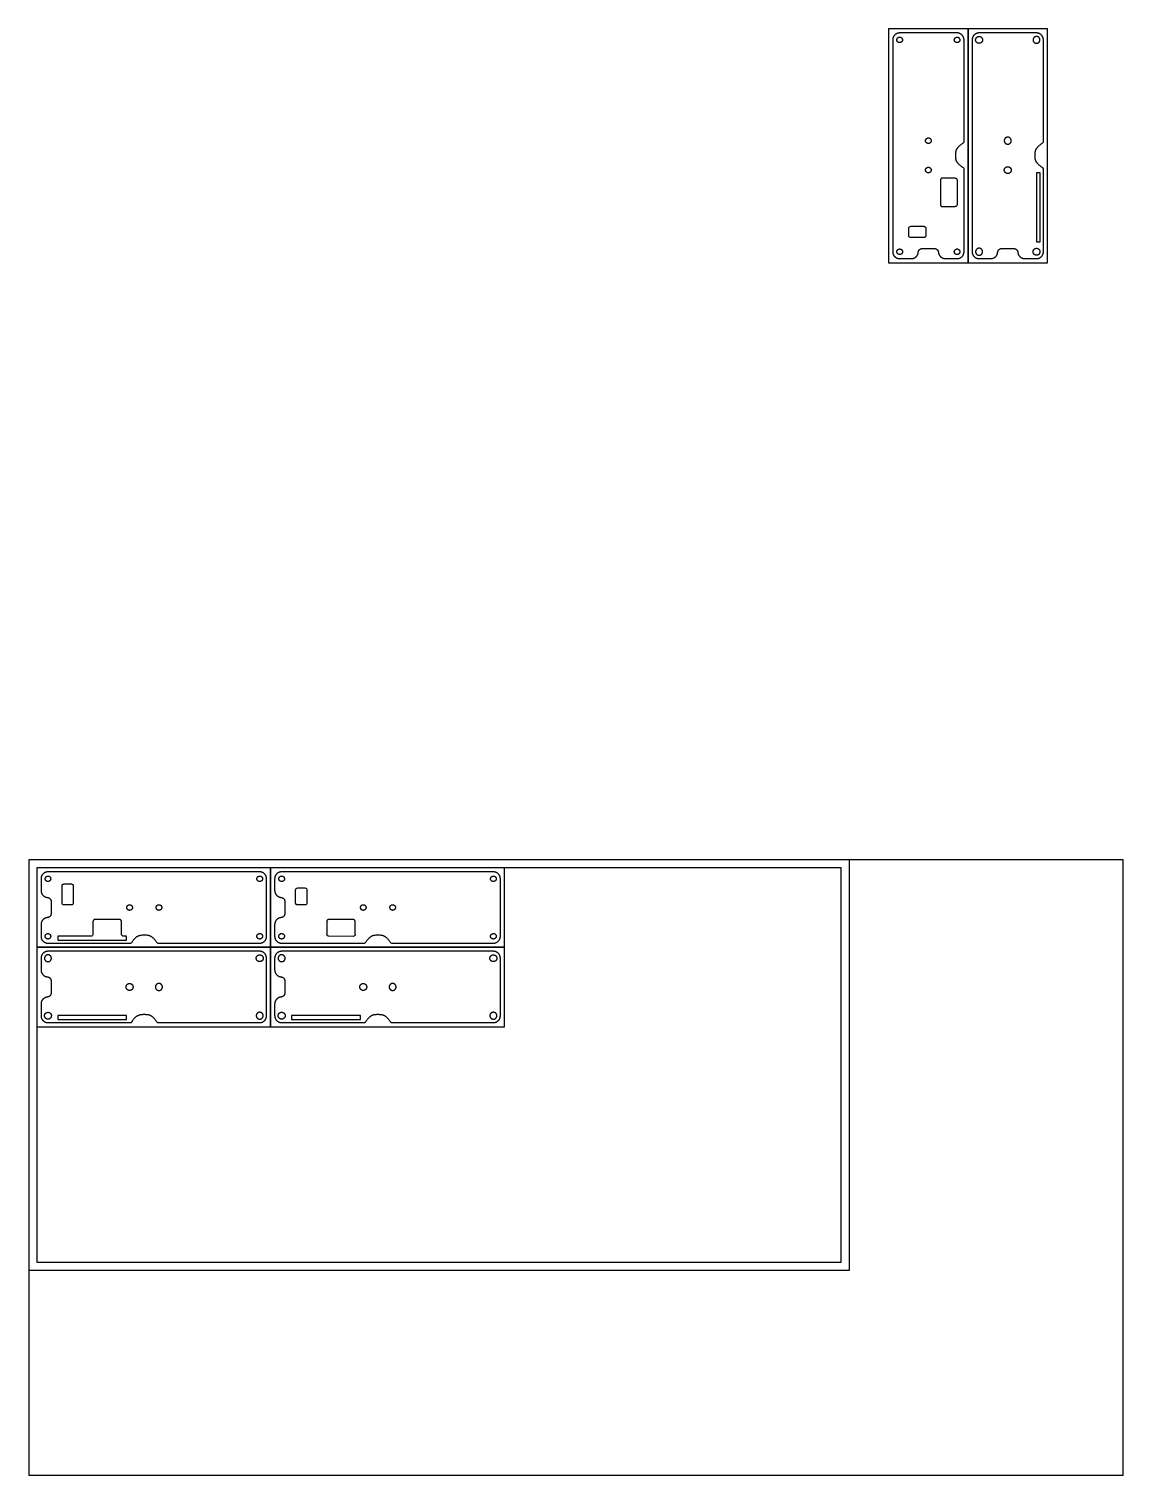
# Model space of a CAD drawing. Header units: millimetres. Extents: x 0 to 6370, y -460 to 1639.
# Drawn here: x 0 to 813, y -457 to 617 of the extents above; entities that cross this region are included whole.
import ezdxf

# ---------------------------------------------------------------- set-up
doc = ezdxf.new("R2010")
doc.units = ezdxf.units.MM
doc.layers.add('Default', color=7, linetype='Continuous', true_color=0x000000)
doc.layers.add('ESP', color=7, linetype='Continuous', true_color=0x000000)

msp = doc.modelspace()

# ---------------------------------------------------------------- linework, layer by layer
at = {"layer": 'Default', "color": 5}
for p, q in [((689.7, 614), (647, 614)), ((748.7, 614), (706, 614)), ((663.8, 453.9), (672.8, 453.9)), ((722.8, 453.9), (731.8, 453.9)), ((647, 446.4), (655.7, 446.4)), ((681, 446.4), (689.7, 446.4)), ((706, 446.4), (714.7, 446.4)), ((740, 446.4), (748.7, 446.4)), ((182.6, -14.2), (182.6, -22.8)), ((350.3, -56.8), (350.3, -14.2)), ((190.1, -31), (190.1, -40)), ((182.6, -48.2), (182.6, -56.8)), ((182.6, -73.2), (182.6, -81.8)), ((350.3, -115.8), (350.3, -73.2)), ((190.1, -90), (190.1, -99)), ((182.6, -107.2), (182.6, -115.8))]:
    msp.add_line(p, q, dxfattribs=at)
at = {"layer": 'Default', "color": 1}
for p, q in [((688.2, 506.2), (678.8, 506.2)), ((677.3, 504.7), (677.3, 486.5)), ((678.8, 485), (688.2, 485)), ((666.4, 468.9), (666.4, 463.5)), ((205.1, -33.6), (199.7, -33.6)), ((221.3, -45.9), (221.3, -55.3)), ((240.9, -44.4), (222.8, -44.4)), ((242.4, -55.3), (242.4, -45.9))]:
    msp.add_line(p, q, dxfattribs=at)
at = {"layer": 'Default', "color": 7}
for p, q in [((9, -14.2), (9, -22.8)), ((176.6, -56.8), (176.6, -14.2)), ((16.5, -31), (16.5, -40)), ((31.5, -33.6), (26.1, -33.6)), ((9, -48.2), (9, -56.8)), ((47.6, -45.9), (47.6, -55.3)), ((67.3, -44.4), (49.1, -44.4)), ((68.8, -55.3), (68.8, -45.9)), ((9, -73.2), (9, -81.8)), ((176.6, -115.8), (176.6, -73.2)), ((16.5, -90), (16.5, -99)), ((9, -107.2), (9, -115.8))]:
    msp.add_line(p, q, dxfattribs=at)
at = {"layer": 'Default', "color": 5}
for points in [[(641.8, 608.8), (641.8, 451.5)], [(694.8, 534), (694.8, 608.8)], [(700.8, 608.8), (700.8, 451.5)], [(753.8, 534), (753.8, 608.8)], [(694.8, 451.5), (694.8, 512.2)], [(753.8, 451.5), (753.8, 512.2)], [(345.1, -9), (187.8, -9)], [(187.8, -62), (248.4, -62)], [(270.3, -62), (345.1, -62)], [(345.1, -68), (187.8, -68)], [(187.8, -121), (248.4, -121)], [(270.3, -121), (345.1, -121)]]:
    msp.add_lwpolyline(points, dxfattribs=at)
at = {"layer": 'Default', "color": 1}
for points in [[(751.5, 458.8), (751.5, 510), (748.7, 510), (748.7, 458.8)], [(195.1, -118.7), (246.3, -118.7), (246.3, -115.8), (195.1, -115.8)]]:
    msp.add_lwpolyline(points, close=True, dxfattribs=at)
for points in [[(664.9, 462), (655.3, 462, -0.414214), (653.8, 463.5), (653.8, 468.9, -0.414214), (655.3, 470.4), (664.9, 470.4)], [(198.2, -32.1), (198.2, -22.5, -0.414214), (199.7, -21), (205.1, -21, -0.414214), (206.6, -22.5), (206.6, -32.1)]]:
    msp.add_lwpolyline(points, format="xyb", dxfattribs=at)
at = {"layer": 'Default', "color": 7}
for points in [[(171.5, -9), (14.2, -9)], [(24.6, -32.1), (24.6, -19.5)], [(26.1, -18), (31.5, -18)], [(33, -19.5), (33, -32.1)], [(14.2, -62), (74.8, -62)], [(46.1, -56.8), (21.5, -56.8), (21.5, -59.7), (72.6, -59.7), (72.6, -56.8), (70.3, -56.8)], [(96.6, -62), (171.5, -62)], [(171.5, -68), (14.2, -68)], [(14.2, -121), (74.8, -121)], [(96.6, -121), (171.5, -121)]]:
    msp.add_lwpolyline(points, dxfattribs=at)
msp.add_lwpolyline([(21.5, -118.7), (72.6, -118.7), (72.6, -115.8), (21.5, -115.8)], close=True, dxfattribs=at)
at = {"layer": 'Default', "color": 5}
for centre, radius, start, end in [((693.9, 533.2), 0.914, 301.4535, 354.953), ((684.4, 534), 10.5, 354.953, 0), ((693.9, 513), 0.914, 5.0479, 58.5465), ((684.4, 512.2), 10.5, 0, 5.0479), ((248.4, -51.5), 10.5, 270, 275.0479), ((249.3, -61), 0.914, 275.0479, 328.5465), ((269.4, -61), 0.914, 211.4535, 264.953), ((270.3, -51.5), 10.5, 264.953, 270)]:
    msp.add_arc(centre, radius, start, end, dxfattribs=at)
at = {"layer": 'Default', "color": 5, "extrusion": (0, 0, -1)}
for centre, start, end in [((-705.9, 523.1), 0, 9.1551), ((-705.9, 523.1), 350.8449, 0), ((-259.4, -73), 80.8449, 90), ((-259.4, -73), 90, 99.1551)]:
    msp.add_arc(centre, 17.2, start, end, dxfattribs=at)
at = {"layer": 'Default', "color": 1, "extrusion": (0, 0, -1)}
for centre, start, end in [((-688.2, 504.7), 87.9601, 177.9601), ((-688.2, 486.5), 180, 270), ((-222.8, -55.3), 270, 0), ((-240.9, -55.4), 177.9601, 267.9601)]:
    msp.add_arc(centre, 1.5, start, end, dxfattribs=at)
at = {"layer": 'Default', "color": 7, "extrusion": (0, 0, -1)}
for centre, radius, start, end in [((-46.1, -55.3), 1.5, 180, 270), ((-70.3, -55.3), 1.5, 270, 0), ((-85.7, -73), 17.2, 80.8449, 90), ((-85.7, -73), 17.2, 90, 99.1551)]:
    msp.add_arc(centre, radius, start, end, dxfattribs=at)
at = {"layer": 'Default', "color": 7}
for centre, radius, start, end in [((74.8, -51.5), 10.5, 270, 275.0479), ((75.6, -61), 0.914, 275.0479, 328.5465), ((95.8, -61), 0.914, 211.4535, 264.953), ((96.6, -51.5), 10.5, 264.953, 270)]:
    msp.add_arc(centre, radius, start, end, dxfattribs=at)
at = {"layer": 'Default', "color": 5}
for points, weights in [([(647, 614), (641.8, 614), (641.8, 608.8)], [1, 0.707106781187, 1]), ([(694.8, 608.8), (694.8, 614), (689.7, 614)], [1, 0.707106781187, 1]), ([(706, 614), (700.8, 614), (700.8, 608.8)], [1, 0.707106781187, 1]), ([(753.8, 608.8), (753.8, 614), (748.7, 614)], [1, 0.707106781187, 1]), ([(688.8, 525.8), (689.4, 529.4), (694.3, 532.4)], [1, 0.979064273689, 1]), ([(694.8, 534), (694.8, 534), (694.8, 534)], [0.999994862295, 0.999996238669, 0.999997615138]), ([(747.8, 525.8), (748.4, 529.4), (753.3, 532.4)], [1, 0.979064273689, 1]), ([(753.3, 532.4), (753.7, 532.6), (753.8, 533.1)], [1, 0.89298073496, 1]), ([(753.8, 533.1), (753.8, 533.5), (753.8, 534)], [1, 0.999030253958, 1]), ([(753.8, 534), (753.8, 534), (753.8, 534)], [0.999994862204, 0.999996238624, 0.999997615138]), ([(694.3, 513.8), (689.4, 516.8), (688.8, 520.3)], [1.00000237525, 0.979066609271, 1.00000237525]), ([(747.6, 523.1), (747.6, 524.5), (747.8, 525.8)], [1, 0.996810239212, 1]), ([(747.8, 520.3), (747.6, 521.7), (747.6, 523.1)], [1, 0.996810235292, 1]), ([(753.3, 513.8), (748.4, 516.8), (747.8, 520.3)], [1.00000237525, 0.979066609271, 1.00000237525]), ([(753.8, 513.1), (753.7, 513.5), (753.3, 513.8)], [1, 0.892984221784, 1]), ([(753.8, 512.2), (753.8, 512.6), (753.8, 513.1)], [1, 0.999029913385, 1]), ([(641.8, 451.5), (641.8, 446.4), (647, 446.4)], [1, 0.707106781187, 1]), ([(655.7, 446.4), (660.4, 446.4), (660.8, 451.1)], [1, 0.735061629416, 1]), ([(660.8, 451.1), (661, 453.9), (663.8, 453.9)], [1, 0.735061629416, 1]), ([(672.8, 453.9), (675.6, 453.9), (675.8, 451.1)], [1, 0.735061629416, 1]), ([(675.8, 451.1), (676.2, 446.4), (681, 446.4)], [1, 0.735061629416, 1]), ([(689.7, 446.4), (694.8, 446.4), (694.8, 451.5)], [1, 0.707106781187, 1]), ([(700.8, 451.5), (700.8, 446.4), (706, 446.4)], [1, 0.707106781187, 1]), ([(714.7, 446.4), (719.4, 446.4), (719.8, 451.1)], [1, 0.735061629416, 1]), ([(719.8, 451.1), (720, 453.9), (722.8, 453.9)], [1, 0.735061629416, 1]), ([(731.8, 453.9), (734.6, 453.9), (734.8, 451.1)], [1, 0.735061629416, 1]), ([(734.8, 451.1), (735.2, 446.4), (740, 446.4)], [1, 0.735061629416, 1]), ([(748.7, 446.4), (753.8, 446.4), (753.8, 451.5)], [1, 0.707106781187, 1]), ([(748.7, 446.4), (753.8, 446.4), (753.8, 451.5)], [1, 0.707106781187, 1]), ([(187.8, -9), (182.6, -9), (182.6, -14.2)], [1, 0.707106781187, 1]), ([(350.3, -14.2), (350.3, -9), (345.1, -9)], [1, 0.707106781187, 1]), ([(182.6, -22.8), (182.6, -27.6), (187.4, -28)], [1, 0.735061629416, 1]), ([(187.4, -28), (190.1, -28.2), (190.1, -31)], [1, 0.735061629416, 1]), ([(190.1, -40), (190.1, -42.8), (187.4, -43)], [1, 0.735061629416, 1]), ([(187.4, -43), (182.6, -43.4), (182.6, -48.2)], [1, 0.735061629416, 1]), ([(182.6, -56.8), (182.6, -62), (187.8, -62)], [1, 0.707106781187, 1]), ([(250.1, -61.5), (253.1, -56.6), (256.6, -56)], [1.00000237525, 0.979066609271, 1.00000237525]), ([(262.1, -56), (265.6, -56.6), (268.7, -61.5)], [1, 0.979064273689, 1]), ([(270.3, -62), (270.3, -62), (270.3, -62)], [0.999994862295, 0.999996238669, 0.999997615138]), ([(345.1, -62), (350.3, -62), (350.3, -56.8)], [1, 0.707106781187, 1]), ([(187.8, -68), (182.6, -68), (182.6, -73.2)], [1, 0.707106781187, 1]), ([(350.3, -73.2), (350.3, -68), (345.1, -68)], [1, 0.707106781187, 1]), ([(182.6, -81.8), (182.6, -86.6), (187.4, -87)], [1, 0.735061629416, 1]), ([(187.4, -87), (190.1, -87.2), (190.1, -90)], [1, 0.735061629416, 1]), ([(187.4, -102), (182.6, -102.4), (182.6, -107.2)], [1, 0.735061629416, 1]), ([(190.1, -99), (190.1, -101.8), (187.4, -102)], [1, 0.735061629416, 1]), ([(182.6, -115.8), (182.6, -121), (187.8, -121)], [1, 0.707106781187, 1]), ([(182.6, -115.8), (182.6, -121), (187.8, -121)], [1, 0.707106781187, 1]), ([(250.1, -120.5), (253.1, -115.6), (256.6, -115)], [1.00000237525, 0.979066609271, 1.00000237525]), ([(256.6, -115), (258, -114.8), (259.4, -114.8)], [1, 0.996810235292, 1]), ([(259.4, -114.8), (260.7, -114.8), (262.1, -115)], [1, 0.996810239212, 1]), ([(262.1, -115), (265.6, -115.6), (268.7, -120.5)], [1, 0.979064273689, 1]), ([(345.1, -121), (350.3, -121), (350.3, -115.8)], [1, 0.707106781187, 1]), ([(248.4, -121), (248.9, -121), (249.4, -121)], [1, 0.999029913385, 1]), ([(249.4, -121), (249.8, -120.9), (250.1, -120.5)], [1, 0.892984221784, 1]), ([(268.7, -120.5), (268.9, -120.9), (269.4, -121)], [1, 0.89298073496, 1]), ([(269.4, -121), (269.8, -121), (270.3, -121)], [1, 0.999030253958, 1]), ([(270.3, -121), (270.3, -121), (270.3, -121)], [0.999994862204, 0.999996238624, 0.999997615138])]:
    msp.add_rational_spline(points, weights, degree=2, dxfattribs=at)
at = {"layer": 'Default', "color": 1}
for points, knots in [([(647, 610.9), (644.9, 610.9), (644.9, 608.8), (644.9, 606.8), (647, 606.8), (649.1, 606.8), (649.1, 608.8), (649.1, 610.9), (647, 610.9)], [0, 0, 0, 3.271655, 3.271655, 6.543309, 6.543309, 9.814964, 9.814964, 13.086618, 13.086618, 13.086618]), ([(689.7, 610.9), (687.6, 610.9), (687.6, 608.8), (687.6, 606.8), (689.7, 606.8), (691.7, 606.8), (691.7, 608.8), (691.7, 610.9), (689.7, 610.9)], [0, 0, 0, 3.271655, 3.271655, 6.543309, 6.543309, 9.814964, 9.814964, 13.086618, 13.086618, 13.086618]), ([(706, 611.4), (703.4, 611.4), (703.4, 608.8), (703.4, 606.3), (706, 606.3), (708.6, 606.3), (708.6, 608.8), (708.6, 611.4), (706, 611.4)], [0, 0, 0, 4.052164, 4.052164, 8.104327, 8.104327, 12.156491, 12.156491, 16.208655, 16.208655, 16.208655]), ([(748.7, 611.4), (751.2, 611.4), (751.2, 608.8), (751.2, 606.3), (748.7, 606.3), (746.1, 606.3), (746.1, 608.8), (746.1, 611.4), (748.7, 611.4)], [0, 0, 0, 4.052164, 4.052164, 8.104327, 8.104327, 12.156491, 12.156491, 16.208655, 16.208655, 16.208655]), ([(668.3, 536.1), (666.2, 536.1), (666.2, 534), (666.2, 531.9), (668.3, 531.9), (670.4, 531.9), (670.4, 534), (670.4, 536.1), (668.3, 536.1)], [0, 0, 0, 3.271655, 3.271655, 6.543309, 6.543309, 9.814964, 9.814964, 13.086618, 13.086618, 13.086618]), ([(727.3, 536.6), (729.9, 536.6), (729.9, 534), (729.9, 531.4), (727.3, 531.4), (724.7, 531.4), (724.7, 534), (724.7, 536.6), (727.3, 536.6)], [0, 0, 0, 4.052164, 4.052164, 8.104327, 8.104327, 12.156491, 12.156491, 16.208655, 16.208655, 16.208655]), ([(668.3, 514.3), (666.2, 514.3), (666.2, 512.2), (666.2, 510.1), (668.3, 510.1), (670.4, 510.1), (670.4, 512.2), (670.4, 514.3), (668.3, 514.3)], [0, 0, 0, 3.271655, 3.271655, 6.543309, 6.543309, 9.814964, 9.814964, 13.086618, 13.086618, 13.086618]), ([(727.3, 509.6), (729.9, 509.6), (729.9, 512.2), (729.9, 514.7), (727.3, 514.7), (724.7, 514.7), (724.7, 512.2), (724.7, 509.6), (727.3, 509.6)], [0, 0, 0, 4.052164, 4.052164, 8.104327, 8.104327, 12.156491, 12.156491, 16.208655, 16.208655, 16.208655]), ([(647, 453.6), (644.9, 453.6), (644.9, 451.5), (644.9, 449.4), (647, 449.4), (649.1, 449.4), (649.1, 451.5), (649.1, 453.6), (647, 453.6)], [0, 0, 0, 3.271655, 3.271655, 6.543309, 6.543309, 9.814964, 9.814964, 13.086618, 13.086618, 13.086618]), ([(689.7, 453.6), (687.6, 453.6), (687.6, 451.5), (687.6, 449.4), (689.7, 449.4), (691.7, 449.4), (691.7, 451.5), (691.7, 453.6), (689.7, 453.6)], [0, 0, 0, 3.271655, 3.271655, 6.543309, 6.543309, 9.814964, 9.814964, 13.086618, 13.086618, 13.086618]), ([(706, 448.9), (703.4, 448.9), (703.4, 451.5), (703.4, 454.1), (706, 454.1), (708.6, 454.1), (708.6, 451.5), (708.6, 448.9), (706, 448.9)], [0, 0, 0, 4.052164, 4.052164, 8.104327, 8.104327, 12.156491, 12.156491, 16.208655, 16.208655, 16.208655]), ([(748.7, 448.9), (751.2, 448.9), (751.2, 451.5), (751.2, 454.1), (748.7, 454.1), (746.1, 454.1), (746.1, 451.5), (746.1, 448.9), (748.7, 448.9)], [0, 0, 0, 4.052164, 4.052164, 8.104327, 8.104327, 12.156491, 12.156491, 16.208655, 16.208655, 16.208655]), ([(189.9, -14.2), (189.9, -12.1), (187.8, -12.1), (185.7, -12.1), (185.7, -14.2), (185.7, -16.2), (187.8, -16.2), (189.9, -16.2), (189.9, -14.2)], [0, 0, 0, 3.271655, 3.271655, 6.543309, 6.543309, 9.814964, 9.814964, 13.086618, 13.086618, 13.086618]), ([(347.2, -14.2), (347.2, -12.1), (345.1, -12.1), (343, -12.1), (343, -14.2), (343, -16.2), (345.1, -16.2), (347.2, -16.2), (347.2, -14.2)], [0, 0, 0, 3.271655, 3.271655, 6.543309, 6.543309, 9.814964, 9.814964, 13.086618, 13.086618, 13.086618]), ([(250.5, -35.5), (250.5, -33.4), (248.4, -33.4), (246.4, -33.4), (246.4, -35.5), (246.4, -37.6), (248.4, -37.6), (250.5, -37.6), (250.5, -35.5)], [0, 0, 0, 3.271655, 3.271655, 6.543309, 6.543309, 9.814964, 9.814964, 13.086618, 13.086618, 13.086618]), ([(272.3, -35.5), (272.3, -33.4), (270.3, -33.4), (268.2, -33.4), (268.2, -35.5), (268.2, -37.6), (270.3, -37.6), (272.3, -37.6), (272.3, -35.5)], [0, 0, 0, 3.271655, 3.271655, 6.543309, 6.543309, 9.814964, 9.814964, 13.086618, 13.086618, 13.086618]), ([(189.9, -56.8), (189.9, -54.8), (187.8, -54.8), (185.7, -54.8), (185.7, -56.8), (185.7, -58.9), (187.8, -58.9), (189.9, -58.9), (189.9, -56.8)], [0, 0, 0, 3.271655, 3.271655, 6.543309, 6.543309, 9.814964, 9.814964, 13.086618, 13.086618, 13.086618]), ([(347.2, -56.8), (347.2, -54.8), (345.1, -54.8), (343, -54.8), (343, -56.8), (343, -58.9), (345.1, -58.9), (347.2, -58.9), (347.2, -56.8)], [0, 0, 0, 3.271655, 3.271655, 6.543309, 6.543309, 9.814964, 9.814964, 13.086618, 13.086618, 13.086618]), ([(185.2, -73.2), (185.2, -70.6), (187.8, -70.6), (190.4, -70.6), (190.4, -73.2), (190.4, -75.7), (187.8, -75.7), (185.2, -75.7), (185.2, -73.2)], [0, 0, 0, 4.052164, 4.052164, 8.104327, 8.104327, 12.156491, 12.156491, 16.208655, 16.208655, 16.208655]), ([(347.7, -73.2), (347.7, -70.6), (345.1, -70.6), (342.5, -70.6), (342.5, -73.2), (342.5, -75.7), (345.1, -75.7), (347.7, -75.7), (347.7, -73.2)], [0, 0, 0, 4.052164, 4.052164, 8.104327, 8.104327, 12.156491, 12.156491, 16.208655, 16.208655, 16.208655]), ([(245.9, -94.5), (245.9, -97.1), (248.4, -97.1), (251, -97.1), (251, -94.5), (251, -91.9), (248.4, -91.9), (245.9, -91.9), (245.9, -94.5)], [0, 0, 0, 4.052164, 4.052164, 8.104327, 8.104327, 12.156491, 12.156491, 16.208655, 16.208655, 16.208655]), ([(272.8, -94.5), (272.8, -97.1), (270.3, -97.1), (267.7, -97.1), (267.7, -94.5), (267.7, -91.9), (270.3, -91.9), (272.8, -91.9), (272.8, -94.5)], [0, 0, 0, 4.052164, 4.052164, 8.104327, 8.104327, 12.156491, 12.156491, 16.208655, 16.208655, 16.208655]), ([(185.2, -115.8), (185.2, -118.4), (187.8, -118.4), (190.4, -118.4), (190.4, -115.8), (190.4, -113.3), (187.8, -113.3), (185.2, -113.3), (185.2, -115.8)], [0, 0, 0, 4.052164, 4.052164, 8.104327, 8.104327, 12.156491, 12.156491, 16.208655, 16.208655, 16.208655]), ([(347.7, -115.8), (347.7, -118.4), (345.1, -118.4), (342.5, -118.4), (342.5, -115.8), (342.5, -113.3), (345.1, -113.3), (347.7, -113.3), (347.7, -115.8)], [0, 0, 0, 4.052164, 4.052164, 8.104327, 8.104327, 12.156491, 12.156491, 16.208655, 16.208655, 16.208655])]:
    msp.add_rational_spline(points, [1, 0.707106781187, 1, 0.707106781187, 1, 0.707106781187, 1, 0.707106781187, 1], degree=2, knots=knots, dxfattribs=at)
for points in [[(678.8, 506.2), (677.3, 506.2), (677.3, 504.7)], [(677.3, 486.5), (677.3, 485), (678.8, 485)], [(664.9, 470.4), (666.4, 470.4), (666.4, 468.9)], [(666.4, 463.5), (666.4, 462), (664.9, 462)], [(199.7, -33.6), (198.2, -33.6), (198.2, -32.1)], [(206.6, -32.1), (206.6, -33.6), (205.1, -33.6)], [(222.8, -44.4), (221.3, -44.4), (221.3, -45.9)], [(242.4, -45.9), (242.4, -44.4), (240.9, -44.4)]]:
    msp.add_rational_spline(points, [1, 0.707106781187, 1], degree=2, dxfattribs=at)
at = {"layer": 'Default', "color": 5, "true_color": 0x0000ff}
for points in [[(700.8, 451.5), (700.8, 446.4), (706, 446.4)], [(187.8, -68), (182.6, -68), (182.6, -73.2)]]:
    msp.add_rational_spline(points, [1, 0.707106781187, 1], degree=2, dxfattribs=at)
at = {"layer": 'Default', "color": 7}
for points, weights in [([(14.2, -9), (9, -9), (9, -14.2)], [1, 0.707106781187, 1]), ([(176.6, -14.2), (176.6, -9), (171.5, -9)], [1, 0.707106781187, 1]), ([(24.6, -19.5), (24.6, -18), (26.1, -18)], [1, 0.707106781187, 1]), ([(31.5, -18), (33, -18), (33, -19.5)], [1, 0.707106781187, 1]), ([(9, -22.8), (9, -27.6), (13.7, -28)], [1, 0.735061629416, 1]), ([(13.7, -28), (16.5, -28.2), (16.5, -31)], [1, 0.735061629416, 1]), ([(26.1, -33.6), (24.6, -33.6), (24.6, -32.1)], [1, 0.707106781187, 1]), ([(33, -32.1), (33, -33.6), (31.5, -33.6)], [1, 0.707106781187, 1]), ([(16.5, -40), (16.5, -42.8), (13.7, -43)], [1, 0.735061629416, 1]), ([(13.7, -43), (9, -43.4), (9, -48.2)], [1, 0.735061629416, 1]), ([(49.1, -44.4), (47.6, -44.4), (47.6, -45.9)], [1, 0.707106781187, 1]), ([(68.8, -45.9), (68.8, -44.4), (67.3, -44.4)], [1, 0.707106781187, 1]), ([(9, -56.8), (9, -62), (14.2, -62)], [1, 0.707106781187, 1]), ([(76.4, -61.5), (79.4, -56.6), (83, -56)], [1.00000237525, 0.979066609271, 1.00000237525]), ([(88.5, -56), (92, -56.6), (95, -61.5)], [1, 0.979064273689, 1]), ([(96.6, -62), (96.6, -62), (96.6, -62)], [0.999994862295, 0.999996238669, 0.999997615138]), ([(171.5, -62), (176.6, -62), (176.6, -56.8)], [1, 0.707106781187, 1]), ([(14.2, -68), (9, -68), (9, -73.2)], [1, 0.707106781187, 1]), ([(14.2, -68), (9, -68), (9, -73.2)], [1, 0.707106781187, 1]), ([(176.6, -73.2), (176.6, -68), (171.5, -68)], [1, 0.707106781187, 1]), ([(9, -81.8), (9, -86.6), (13.7, -87)], [1, 0.735061629416, 1]), ([(13.7, -87), (16.5, -87.2), (16.5, -90)], [1, 0.735061629416, 1]), ([(13.7, -102), (9, -102.4), (9, -107.2)], [1, 0.735061629416, 1]), ([(16.5, -99), (16.5, -101.8), (13.7, -102)], [1, 0.735061629416, 1]), ([(9, -115.8), (9, -121), (14.2, -121)], [1, 0.707106781187, 1]), ([(9, -115.8), (9, -121), (14.2, -121)], [1, 0.707106781187, 1]), ([(76.4, -120.5), (79.4, -115.6), (83, -115)], [1.00000237525, 0.979066609271, 1.00000237525]), ([(83, -115), (84.3, -114.8), (85.7, -114.8)], [1, 0.996810235292, 1]), ([(85.7, -114.8), (87.1, -114.8), (88.5, -115)], [1, 0.996810239212, 1]), ([(88.5, -115), (92, -115.6), (95, -120.5)], [1, 0.979064273689, 1]), ([(171.5, -121), (176.6, -121), (176.6, -115.8)], [1, 0.707106781187, 1]), ([(74.8, -121), (75.3, -121), (75.7, -121)], [1, 0.999029913385, 1]), ([(75.7, -121), (76.2, -120.9), (76.4, -120.5)], [1, 0.892984221784, 1]), ([(95, -120.5), (95.3, -120.9), (95.7, -121)], [1, 0.89298073496, 1]), ([(95.7, -121), (96.2, -121), (96.6, -121)], [1, 0.999030253958, 1]), ([(96.6, -121), (96.6, -121), (96.6, -121)], [0.999994862204, 0.999996238624, 0.999997615138])]:
    msp.add_rational_spline(points, weights, degree=2, dxfattribs=at)
for points, knots in [([(16.2, -14.2), (16.2, -12.1), (14.2, -12.1), (12.1, -12.1), (12.1, -14.2), (12.1, -16.2), (14.2, -16.2), (16.2, -16.2), (16.2, -14.2)], [0, 0, 0, 3.271655, 3.271655, 6.543309, 6.543309, 9.814964, 9.814964, 13.086618, 13.086618, 13.086618]), ([(173.6, -14.2), (173.6, -12.1), (171.5, -12.1), (169.4, -12.1), (169.4, -14.2), (169.4, -16.2), (171.5, -16.2), (173.6, -16.2), (173.6, -14.2)], [0, 0, 0, 3.271655, 3.271655, 6.543309, 6.543309, 9.814964, 9.814964, 13.086618, 13.086618, 13.086618]), ([(76.9, -35.5), (76.9, -33.4), (74.8, -33.4), (72.7, -33.4), (72.7, -35.5), (72.7, -37.6), (74.8, -37.6), (76.9, -37.6), (76.9, -35.5)], [0, 0, 0, 3.271655, 3.271655, 6.543309, 6.543309, 9.814964, 9.814964, 13.086618, 13.086618, 13.086618]), ([(98.7, -35.5), (98.7, -33.4), (96.6, -33.4), (94.5, -33.4), (94.5, -35.5), (94.5, -37.6), (96.6, -37.6), (98.7, -37.6), (98.7, -35.5)], [0, 0, 0, 3.271655, 3.271655, 6.543309, 6.543309, 9.814964, 9.814964, 13.086618, 13.086618, 13.086618]), ([(16.2, -56.8), (16.2, -54.8), (14.2, -54.8), (12.1, -54.8), (12.1, -56.8), (12.1, -58.9), (14.2, -58.9), (16.2, -58.9), (16.2, -56.8)], [0, 0, 0, 3.271655, 3.271655, 6.543309, 6.543309, 9.814964, 9.814964, 13.086618, 13.086618, 13.086618]), ([(173.6, -56.8), (173.6, -54.8), (171.5, -54.8), (169.4, -54.8), (169.4, -56.8), (169.4, -58.9), (171.5, -58.9), (173.6, -58.9), (173.6, -56.8)], [0, 0, 0, 3.271655, 3.271655, 6.543309, 6.543309, 9.814964, 9.814964, 13.086618, 13.086618, 13.086618]), ([(11.6, -73.2), (11.6, -70.6), (14.2, -70.6), (16.7, -70.6), (16.7, -73.2), (16.7, -75.7), (14.2, -75.7), (11.6, -75.7), (11.6, -73.2)], [0, 0, 0, 4.052164, 4.052164, 8.104327, 8.104327, 12.156491, 12.156491, 16.208655, 16.208655, 16.208655]), ([(174.1, -73.2), (174.1, -70.6), (171.5, -70.6), (168.9, -70.6), (168.9, -73.2), (168.9, -75.7), (171.5, -75.7), (174.1, -75.7), (174.1, -73.2)], [0, 0, 0, 4.052164, 4.052164, 8.104327, 8.104327, 12.156491, 12.156491, 16.208655, 16.208655, 16.208655]), ([(72.2, -94.5), (72.2, -97.1), (74.8, -97.1), (77.4, -97.1), (77.4, -94.5), (77.4, -91.9), (74.8, -91.9), (72.2, -91.9), (72.2, -94.5)], [0, 0, 0, 4.052164, 4.052164, 8.104327, 8.104327, 12.156491, 12.156491, 16.208655, 16.208655, 16.208655]), ([(99.2, -94.5), (99.2, -97.1), (96.6, -97.1), (94, -97.1), (94, -94.5), (94, -91.9), (96.6, -91.9), (99.2, -91.9), (99.2, -94.5)], [0, 0, 0, 4.052164, 4.052164, 8.104327, 8.104327, 12.156491, 12.156491, 16.208655, 16.208655, 16.208655]), ([(11.6, -115.8), (11.6, -118.4), (14.2, -118.4), (16.7, -118.4), (16.7, -115.8), (16.7, -113.3), (14.2, -113.3), (11.6, -113.3), (11.6, -115.8)], [0, 0, 0, 4.052164, 4.052164, 8.104327, 8.104327, 12.156491, 12.156491, 16.208655, 16.208655, 16.208655]), ([(174.1, -115.8), (174.1, -118.4), (171.5, -118.4), (168.9, -118.4), (168.9, -115.8), (168.9, -113.3), (171.5, -113.3), (174.1, -113.3), (174.1, -115.8)], [0, 0, 0, 4.052164, 4.052164, 8.104327, 8.104327, 12.156491, 12.156491, 16.208655, 16.208655, 16.208655])]:
    msp.add_rational_spline(points, [1, 0.707106781187, 1, 0.707106781187, 1, 0.707106781187, 1, 0.707106781187, 1], degree=2, knots=knots, dxfattribs=at)
at = {"layer": 'ESP', "color": 1}
for p, q in [((689.7, 504.7), (689.7, 486.5)), ((241, -56.9), (222.8, -56.8))]:
    msp.add_line(p, q, dxfattribs=at)
at = {"layer": 'ESP'}
for points in [[(697.8, 443.4), (697.8, 617), (638.8, 617), (638.8, 443.4)], [(756.8, 443.4), (756.8, 617), (697.8, 617), (697.8, 443.4)], [(0, -304.8), (609.6, -304.8), (609.6, 0), (0, 0)], [(0, -457), (813, -457), (813, 0), (0, 0)], [(6, -65), (179.6, -65), (179.6, -6), (6, -6)], [(6, -298.8), (603.6, -298.8), (603.6, -6), (6, -6)], [(179.6, -65), (353.3, -65), (353.3, -6), (179.6, -6)], [(6, -124), (179.6, -124), (179.6, -65), (6, -65)], [(179.6, -124), (353.3, -124), (353.3, -65), (179.6, -65)]]:
    msp.add_lwpolyline(points, close=True, dxfattribs=at)

doc.saveas('drawing.dxf')
